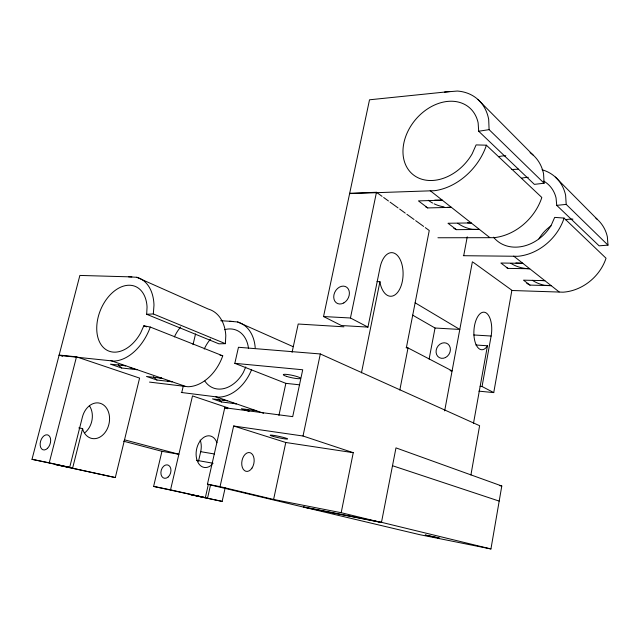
<?xml version="1.0" encoding="UTF-8"?>
<svg xmlns="http://www.w3.org/2000/svg" width="640" height="640" viewBox="0 0 640 640"><rect width="100%" height="100%" fill="white"/><g stroke="black" fill="none" stroke-linecap="round" stroke-linejoin="round"><path stroke-width="0.96" d="M149.52 382.096L188.008 386.736A40.712 28.896 -67.8 0 0 222.608 356.232L222.72 355.792L150.248 327.048L143.848 325.784L140.576 333.08A34.936 23.104 -67.5 0 1 100.808 344.256A34.936 23.104 -67.5 0 1 113.976 291.328A34.936 23.104 -67.5 0 1 147.056 307.008L146.672 314.288L218.896 343.824L225.392 343.664L225.8 335.48A40.712 28.896 -67.8 0 0 208.24 309.048L136.768 277.28L128.552 276.816M225.392 343.664L153.336 313.952L153.984 305.152A44.128 29.192 -67.5 0 0 136.768 277.28M303.536 507.112L419.808 534.688L490.936 548.96L501.792 486L395.976 447.88L381.448 522.504L303.536 507.112L207.44 484.2L224.76 407.752L292.704 416.64L302.72 369.768L234.824 363.336L238.464 347.272L320.32 353.96L479.608 425.712L470.92 474.96M478.856 391.144L493.744 392.6L511.88 290.256L473.2 262.296M493.744 392.6L482.056 386.512L491.128 336.032A18.808 8.88 -86.5 0 0 483.76 312.176A18.808 8.88 -86.5 0 0 473.976 335.72A18.808 8.88 -86.5 0 0 486.464 347.248L487.448 345.776L475.888 345M473.456 423.528L487.448 345.776M444.656 410.896L472.392 261.712M463.752 255.456L467.248 236.808M429.112 359.072L435.04 328.016L412.632 315.128M399.824 390.032L408.024 347.936L406.04 347.792M381.448 522.504L341.184 512.712L353.248 452.688L303.016 436.016L233.64 426.008L220.048 486.648L207.44 484.2M449.688 91.552L369.52 99.792L323.544 316.544L341.36 325.52L367.944 327.104L380.064 267.496A21.816 11.888 -88.4 0 1 398.096 256.24A21.816 11.888 -88.4 0 1 398.816 290.696A21.816 11.888 -88.4 0 1 380.416 284.4L379.944 281.68L377.008 281.6M361.456 372.864L379.944 281.68M493.544 237.176A38.088 31.144 -46 0 0 551.264 225.152L554.68 217.384L564.048 218.072L563.944 218.568A48.12 39.344 -46 0 1 517.856 256.288L463.32 255.704M367.944 327.104L350.448 317.992L376.472 192.288L349.704 193.264M303.016 436.016L320.32 353.96M341.184 512.712L273.6 499.456L285.784 442.488L233.64 426.008M278.92 415.448L285.856 383.352L234.824 363.336M292.064 352.344L298.2 324.024L343.928 326.808M530.088 152.632A50.144 40.152 -47.2 0 1 543.568 173.848L544.104 183.224L534.368 184.368L478.696 131.248L478.136 122.872A43.768 33.128 -49.6 0 0 424.24 111.248A43.768 33.128 -49.6 0 0 412.144 173.848A43.768 33.128 -49.6 0 0 472.144 153.856L476.104 144.912L486.36 145.184L486.24 145.752A55.304 41.864 -49.6 0 1 434.752 190.68L349.624 193.608M222.144 501.4L190.816 494.704L222.144 501.4L225.184 487.76M227.984 407.856L192.496 395.912L178.88 454.264L161.952 451.32L153.616 486.408L205.344 497.648L208.376 484.272M207.552 498.136L210.624 484.56M198.496 461.232L200.696 451.672A15.816 10.792 -79 0 0 200.184 440.072M181.8 392.312L183.4 385.504M193.016 344.672L195.536 333.976M153.616 486.408L170.536 489.872L178.88 454.264L124.528 439.832M115.312 477.56L55.416 464.536L115.312 477.56L139.592 378.096L76.488 356.84L59.144 355.064L32 459.32L69.68 467.376L82.408 417.048A18.096 13.728 -77.9 0 1 103.296 404.784A18.096 13.728 -77.9 0 1 104.936 432.68A18.096 13.728 -77.9 0 1 83.216 430.704L82.6 428.576L78.768 427.936M72.64 468.032L82.6 428.576M32 459.32L49.248 462.816L76.488 356.84M59.144 355.064L79.872 275.432L131.872 276.904M150.248 327.048L150.12 327.528A44.128 29.192 -67.5 0 1 113.792 361.096L59.064 355.36M245.8 366.92L243.264 372.6A31.128 22.704 -68 0 1 204.88 381.096M444.512 92.088L457.344 91.04A55.304 41.864 -49.6 0 1 488.696 119.456L489.096 129.632L544.104 183.224M229.616 321.272L237.584 321.968L293.032 346.624M478.696 131.248L489.096 129.632M556.744 205.368L566.2 204.392L608 245.144L599.112 245.824L556.744 205.368L556.048 197.896A38.088 31.144 -46 0 0 543.776 181.128M146.672 314.288L153.336 313.952M511.52 169.52L518.504 169.184M425.592 206.8L427.736 207.928L451.384 207.344A53.512 41.328 -48.8 0 1 447.664 207.28M453.792 228.304A54.616 43.232 -48 0 0 456.44 229.664L479.448 229.44L472.176 229.248A51.04 40.48 -47.7 0 1 457.744 223.272M437.936 237.76L494.024 237.68A50.144 40.152 -47.2 0 0 541.68 197.96L541.792 197.44L486.36 145.184M434.76 200.144L442.296 200.192L418.448 200.896L427.736 207.928M506.28 267.488L507.952 268.392L529.72 268.744A46.776 38.776 -45 0 1 510.968 263.392M526.744 283.328A48.056 40.504 -44 0 0 530.008 285.104L551.2 285.664L544.512 285.256A44.896 37.896 -43.5 0 1 532.344 280.304M511.832 290.496L563.088 292.184A44.216 37.56 -42.9 0 0 606.04 258.232L564.048 218.072M515.888 262.976L522.816 263.312L500.872 263.032L507.952 268.392M323.544 316.544L350.448 317.992M435.04 328.016L459.808 329.448L415.136 302.808M473.824 334.976L491.128 336.032M220.72 320.72L232.84 321.464M450.104 370.736L452.096 370.904L406.48 347.128L429.256 230.496L425.256 227.6M480.128 386.336L482.056 386.512M285.856 383.352L299.664 384.824M121.928 365.184L125.784 365.784L110.424 364.168L121.704 368.016L137.032 369.664A42.96 29.144 -67.6 0 1 134.352 369.192M158.216 377.48A41.824 29.048 -67.7 0 0 161.744 378.184L146.512 376.472L156.96 380.032L172.152 381.776L167.384 381M181.256 392.464L218.416 397.144A39.32 28.688 -68 0 0 251.592 369.648M222.728 399.944L227.416 400.744L212.496 398.888L221.504 401.96L236.376 403.832A38.392 28.528 -68.1 0 1 232.928 403.112M285.784 442.488L353.248 452.688M499.824 485.688L501.792 486M200.696 451.672L214.472 454M196.392 460.296L213.136 463.248M303.664 506.96L381.584 522.344L490.936 548.96M220.032 355.232L222.72 355.792M49.248 462.816L69.68 467.376M170.536 489.872L205.344 497.648M220.048 486.648L273.6 499.456M123.648 441.216L161.952 451.32M392.424 465.688L499.144 501.088M60.92 355.656L62.696 356.248M224.76 407.752L227.6 408.704M248.872 411.296L241.392 408.744L256.136 410.656A37.48 28.328 -68.2 0 1 252.72 409.928M215.616 396.672L263.56 413.216M110.92 360.656L185.176 386.272M143.848 325.784L146.6 326.88M376.472 192.288L382.064 196.344M383.664 197.496L388.464 200.976M390.064 202.128L398.064 207.92M399.664 209.072L405.264 213.128M406.864 214.288L414.056 219.496M415.656 220.656L423.656 226.44M530.008 285.104L523.48 280.16L544.848 280.664A45.472 38.176 -44 0 1 540.672 280.344M456.44 229.664L447.984 223.256L471.184 222.936A51.792 40.76 -48 0 1 467.536 222.832M513.68 256.112L559.144 291.928M430.208 190.68L489.744 237.544M221.504 401.96L219.344 400.136A41.12 30.464 -68.2 0 1 218.016 398.768M121.704 368.016L119.544 366.056A45.992 31.112 -67.6 0 1 118.224 364.592M555.32 177.04L597.432 219.496M477.904 99.44L533.096 155.04M608 245.144L607.344 236.736A44.216 37.56 -42.9 0 0 595.928 218.216M566.2 204.392L565.624 195.336A48.12 39.344 -46 0 0 542.048 169.744M521.56 178.176A38.088 31.144 -46 0 1 528.32 177.344M498.424 156.704A39.696 31.776 -47.2 0 1 505.776 155.736M444.064 206.88A53.512 41.328 -48.8 0 1 434.104 203.808M432.6 203.032A53.512 41.328 -48.8 0 1 428.392 200.28M538.96 238.832A35 29.728 -42.9 0 1 551.064 225.84M565.408 219.736A35 29.728 -42.9 0 1 572.912 219.12M156.96 380.032A44.264 30.952 -67.8 0 1 153.464 376.688M132.632 368.688A42.96 29.144 -67.6 0 1 130.16 367.656M174.4 336.888A32.224 22.872 -67.8 0 1 180.664 327M237.584 321.968A39.32 28.688 -68 0 1 255.2 347.776M224.592 329.664A31.128 22.704 -68 0 1 248.488 348.304M204.232 349.08A31.128 22.704 -68 0 1 210.504 339.128M249.064 411.048A39.736 30.168 -68.4 0 1 247.656 409.832M211.96 464.648A16.032 10.736 -79.3 0 1 197.224 460.736A16.032 10.736 -79.3 0 1 202.248 438.584A16.032 10.736 -79.3 0 1 216.928 442.744M89.376 405.696A17.824 13.752 -77.5 0 1 84.824 432.752M425.304 535.072L439.192 538.024L425.304 535.072M251.976 468.104A9.544 6.088 -79.7 0 0 250.04 452.68A9.544 6.088 -79.7 0 0 241.824 465.168A9.544 6.088 -79.7 0 0 251.976 468.104M286.528 376.36A8.832 1.232 12.1 0 0 300.448 378.488A8.832 1.232 12.1 0 0 288.752 374.672A8.832 1.232 12.1 0 0 286.528 376.36M273.52 436.512A8.928 0.712 12.1 0 0 287.52 439.008A8.928 0.712 12.1 0 0 275.576 435.704A8.928 0.712 12.1 0 0 273.52 436.512M343.784 302.936A9.392 7.32 -61.3 0 0 346.96 287.424A9.392 7.32 -61.3 0 0 333.936 294.824A9.392 7.32 -61.3 0 0 343.784 302.936M445.512 357.536A8.072 6.864 -60.3 0 0 447.984 344.072A8.072 6.864 -60.3 0 0 436.2 350.096A8.072 6.864 -60.3 0 0 445.512 357.536M168.224 476.936A6.872 4.872 -74.3 0 0 168.672 465.352A6.872 4.872 -74.3 0 0 160.888 472.456A6.872 4.872 -74.3 0 0 168.224 476.936M47.512 448.32A7.8 4.952 -72.7 0 0 48.544 435.312A7.8 4.952 -72.7 0 0 40.176 443.488A7.8 4.952 -72.7 0 0 47.512 448.32"/></g></svg>
